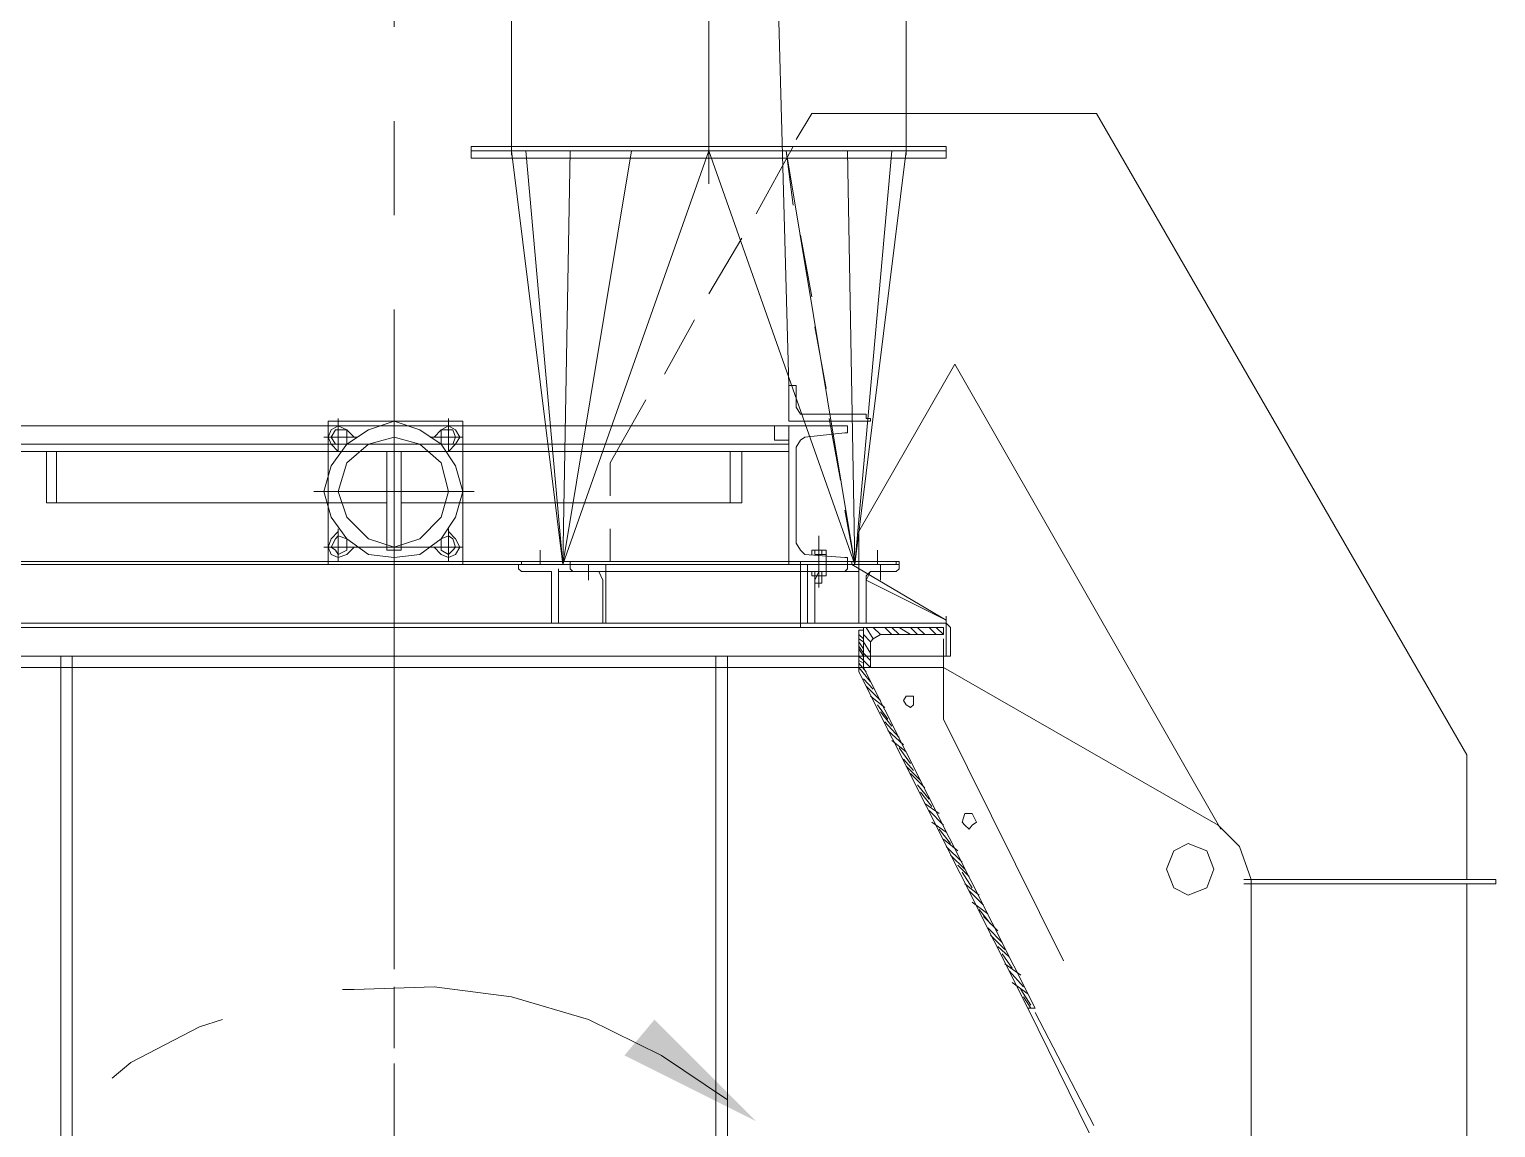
# Model space of a CAD drawing. Header units: millimetres. Extents: x 3220 to 226993, y 817 to 176024.
# Drawn here: x 199282 to 200765, y 137689 to 138799 of the extents above; entities that cross this region are included whole.
import ezdxf

# ---------------------------------------------------------------- set-up
doc = ezdxf.new("R2010")
doc.units = ezdxf.units.MM
doc.linetypes.add('AXES', pattern=[50.8, 31.75, -6.35, 6.35, -6.35])
doc.layers.add('Axe', color=1, linetype='AXES', lineweight=9)

# ---------------------------------------------------------------- blocks, each defined once
blk = doc.blocks.new('section b-c')
at = {"layer": 'Axe', "ltscale": 15}
blk.add_line((9000, -4000), (9000, 33323.9), dxfattribs=at)
blk = doc.blocks.new('ligne broyage L 2')
at = {"true_color": 0x000007}
blk.add_hatch(color=7, dxfattribs=at).paths.add_polyline_path([(263.3, 1592.7), (232.9, 1556.5), (366, 1490)])
at = {"color": 7, "linetype": 'Continuous', "lineweight": 5, "true_color": 0x000007}
for points in [[(517.9, 3315.6), (517.9, 2470.8), (517.9, 2470.8)], [(118.6, 2466.4), (118.6, 3299.6)], [(381.9, 2859.9), (399.3, 2233.5)], [(517.9, 2466.4), (517.9, 2533)], [(118.6, 2470.8), (170.7, 2052.7)], [(517.9, 2470.8), (118.6, 2470.8), (118.6, 2470.8)], [(170.7, 2052.7), (133.1, 2470.8), (133.1, 2470.8)], [(170.7, 2052.7), (240.1, 2470.8), (170.7, 2052.7), (177.9, 2470.8)], [(465.8, 2052.7), (318.2, 2470.8), (170.7, 2052.7)], [(366, 2407.1), (403.6, 2475.1), (403.6, 2475.1)], [(396.4, 2470.8), (403.6, 2415.8)], [(455.7, 2107.7), (465.8, 2052.7), (396.4, 2470.8)], [(503.4, 2470.8), (465.8, 2052.7), (458.6, 2470.8)], [(465.8, 2052.7), (517.9, 2470.8)], [(318.2, 2326.1), (351.5, 2382.5)], [(410.8, 2385.4), (422.4, 2323.2)], [(273.4, 2245.1), (303.8, 2300.1)], [(425.3, 2292.8), (436.9, 2230.6)], [(218.4, 2155.4), (254.6, 2219.1)], [(-66.5, 2197.4), (-66.5, 2052.7), (-66.5, 2052.7)], [(69.4, 2197.4), (-66.5, 2197.4), (-66.5, 2197.4)], [(69.4, 2197.4), (69.4, 2052.7), (69.4, 2052.7)], [(439.8, 2200.2), (451.3, 2138)], [(-63.6, 2174.2), (-66.5, 2181.4), (-63.6, 2188.7), (-56.4, 2193), (-47.7, 2188.7), (-40.5, 2181.4)], [(40.5, 2181.4), (47.7, 2188.7), (55, 2193), (62.2, 2188.7), (66.5, 2181.4), (62.2, 2174.2)], [(458.6, 2052.7), (399.3, 2052.7), (399.3, 2193)], [(399.3, 2193), (458.6, 2193), (458.6, 2193)], [(455.7, 2185.8), (415.2, 2181.4), (410.8, 2178.5), (406.5, 2171.3)], [(455.7, 2185.8), (458.6, 2185.8), (458.6, 2193)], [(-63.6, 2174.2), (-56.4, 2167), (-56.4, 2167)], [(62.2, 2174.2), (55, 2167), (55, 2167)], [(406.5, 2074.4), (406.5, 2171.3), (406.5, 2171.3)], [(218.4, 2122.1), (218.4, 2155.4), (218.4, 2155.4)], [(-47.7, 2062.8), (-56.4, 2059.9), (-63.6, 2062.8), (-66.5, 2070.1), (-63.6, 2078.7)], [(-63.6, 2078.7), (-56.4, 2086)], [(62.2, 2078.7), (66.5, 2070.1), (62.2, 2062.8), (55, 2059.9), (47.7, 2062.8)], [(62.2, 2078.7), (55, 2086)], [(218.4, 2055.6), (218.4, 2088.9), (218.4, 2088.9)], [(-47.7, 2062.8), (-40.5, 2070.1)], [(47.7, 2062.8), (40.5, 2070.1)], [(406.5, 2074.4), (410.8, 2067.2), (415.2, 2062.8)], [(455.7, 2059.9), (415.2, 2062.8)], [(422.4, 2062.8), (422.4, 2067.2)], [(422.4, 2067.2), (436.9, 2067.2), (436.9, 2067.2)], [(425.3, 2062.8), (425.3, 2067.2)], [(425.3, 2067.2), (432.5, 2067.2)], [(436.9, 2062.8), (425.3, 2062.8)], [(432.5, 2062.8), (432.5, 2067.2)], [(432.5, 2067.2), (436.9, 2067.2), (436.9, 2067.2)], [(436.9, 2062.8), (436.9, 2067.2)], [(69.4, 2052.7), (-66.5, 2052.7), (-66.5, 2052.7)], [(465.8, 2052.7), (170.7, 2052.7), (170.7, 2052.7)], [(458.6, 2055.6), (458.6, 2059.9), (455.7, 2059.9)], [(458.6, 2055.6), (458.6, 2052.7)], [(422.4, 2041.1), (422.4, 2045.5), (422.4, 2045.5)], [(425.3, 2045.5), (425.3, 2041.1), (422.4, 2041.1)], [(422.4, 2045.5), (425.3, 2045.5), (425.3, 2045.5)], [(432.5, 2045.5), (425.3, 2045.5), (436.9, 2045.5)], [(436.9, 2041.1), (425.3, 2041.1), (432.5, 2041.1)], [(425.3, 2033.9), (425.3, 2041.1), (425.3, 2041.1)], [(425.3, 2033.9), (425.3, 2041.1)], [(432.5, 2041.1), (432.5, 2045.5)], [(432.5, 2045.5), (436.9, 2045.5), (436.9, 2045.5)], [(436.9, 2041.1), (432.5, 2041.1), (432.5, 2041.1)], [(432.5, 2033.9), (432.5, 2041.1), (432.5, 2041.1)], [(432.5, 2033.9), (432.5, 2041.1)], [(436.9, 2041.1), (436.9, 2045.5)], [(-474.5, 1989), (474.5, 1989), (474.5, 1989)]]:
    blk.add_lwpolyline(points, dxfattribs=at)
at = {"color": 1, "linetype": 'Continuous', "lineweight": 5, "true_color": 0x000001}
for points in [[(318.2, 2760.1), (318.2, 2437.5), (318.2, 2437.5)], [(0, 2233.5), (0, 2052.7), (0, 2052.7)], [(-56.4, 2200.2), (-56.4, 2167), (-56.4, 2167)], [(0, 2207.5), (0, 2036.8)], [(55, 2200.2), (55, 2167)], [(-70.9, 2181.4), (-37.6, 2181.4)], [(36.2, 2181.4), (69.4, 2181.4)], [(-81, 2126.5), (81, 2126.5), (81, 2126.5)], [(69.4, 2126.5), (-66.5, 2126.5), (-66.5, 2126.5)], [(-56.4, 2088.9), (-56.4, 2055.6)], [(55, 2088.9), (55, 2055.6)], [(429.6, 2041.1), (429.6, 2081.6)], [(-70.9, 2070.1), (69.4, 2070.1), (69.4, 2070.1)], [(429.6, 2062.8), (429.6, 2029.6), (429.6, 2029.6)], [(429.6, 2036.8), (429.6, 2055.6)]]:
    blk.add_lwpolyline(points, dxfattribs=at)
at = {"color": 7, "linetype": 'Continuous', "lineweight": 15, "true_color": 0x000007}
for points in [[(406.5, 2482.3), (422.4, 2508.4), (422.4, 2508.4)], [(710.3, 2508.4), (422.4, 2508.4)], [(710.3, 2508.4), (1084.9, 1860.3), (1084.9, 1860.3)], [(470.1, 2055.6), (470.1, 2086), (567.1, 2255.2), (836.1, 1785.1)], [(399.3, 2233.5), (403.6, 2233.5)], [(481.7, 2197.4), (399.3, 2197.4), (399.3, 2233.5)], [(406.5, 2230.6), (406.5, 2233.5), (403.6, 2233.5)], [(406.5, 2230.6), (406.5, 2211.8)], [(406.5, 2211.8), (410.8, 2204.6), (415.2, 2204.6)], [(415.2, 2204.6), (477.4, 2204.6)], [(481.7, 2200.2), (477.4, 2200.2), (477.4, 2204.6)], [(481.7, 2197.4), (481.7, 2200.2)], [(399.3, 2193), (-400.7, 2193)], [(439.8, 2193), (406.5, 2193)], [(-400.7, 2174.2), (399.3, 2174.2)], [(-400.7, 2167), (399.3, 2167)], [(-334.2, 2167), (-377.6, 2167)], [(-351.5, 2114.9), (-341.4, 2114.9), (-341.4, 2167)], [(-351.5, 2167), (-351.5, 2114.9)], [(-7.2, 2167), (-7.2, 2067.2)], [(7.2, 2167), (7.2, 2067.2), (-7.2, 2067.2)], [(339.9, 2167), (339.9, 2114.9)], [(351.5, 2167), (351.5, 2114.9)], [(384.8, 2178.5), (399.3, 2178.5), (399.3, 2178.5)], [(-7.2, 2114.9), (-341.4, 2114.9)], [(7.2, 2114.9), (351.5, 2114.9), (351.5, 2114.9)], [(147.6, 2067.2), (147.6, 2052.7)], [(488.9, 2067.2), (488.9, 2052.7)], [(-462.9, 2055.6), (410.8, 2055.6)], [(-462.9, 2052.7), (125.9, 2052.7)], [(458.6, 2052.7), (-460, 2052.7), (-460, 2052.7)], [(510.6, 2052.7), (125.9, 2052.7)], [(125.9, 2052.7), (125.9, 2048.4), (128.7, 2045.5)], [(125.9, 2052.7), (510.6, 2052.7)], [(166.4, 2052.7), (458.6, 2052.7)], [(166.4, 2048.4), (166.4, 1993.4), (166.4, 1993.4)], [(170.7, 2052.7), (170.7, 2055.6)], [(510.6, 2055.6), (177.9, 2055.6)], [(177.9, 2052.7), (177.9, 2055.6), (177.9, 2055.6)], [(177.9, 2052.7), (177.9, 2048.4), (180.8, 2045.5)], [(177.9, 2052.7), (214.1, 2052.7), (214.1, 1993.4)], [(196.7, 2036.8), (196.7, 2052.7)], [(270.5, 2052.7), (470.1, 2052.7), (470.1, 2052.7)], [(458.6, 2052.7), (418.1, 2052.7), (418.1, 1993.4), (422.4, 1993.4)], [(458.6, 2052.7), (458.6, 2048.4), (455.7, 2045.5)], [(462.9, 2055.6), (462.9, 2052.7)], [(462.9, 2052.7), (462.9, 2055.6), (462.9, 2055.6)], [(510.6, 2055.6), (510.6, 2052.7), (462.9, 2052.7)], [(477.4, 2036.8), (558.4, 1996.3), (462.9, 2052.7)], [(462.9, 2052.7), (510.6, 2052.7)], [(465.8, 2052.7), (465.8, 2055.6)], [(510.6, 2052.7), (470.1, 2052.7), (470.1, 1993.4), (474.5, 1993.4)], [(470.1, 2048.4), (470.1, 1993.4)], [(491.8, 2036.8), (491.8, 2052.7)], [(510.6, 2052.7), (510.6, 2048.4), (507.7, 2045.5)], [(507.7, 2045.5), (510.6, 2048.4), (510.6, 2048.4)], [(510.6, 2048.4), (510.6, 2052.7)], [(159.1, 2041.1), (159.1, 2045.5), (128.7, 2045.5)], [(159.1, 1996.3), (159.1, 2041.1), (159.1, 2041.1)], [(166.4, 2045.5), (470.1, 2045.5)], [(199.6, 2045.5), (180.8, 2045.5), (180.8, 2045.5)], [(211.2, 1996.3), (211.2, 2036.8), (206.9, 2045.5), (199.6, 2045.5)], [(425.3, 1996.3), (425.3, 2036.8), (429.6, 2045.5), (436.9, 2045.5)], [(436.9, 2045.5), (455.7, 2045.5), (455.7, 2045.5)], [(484.6, 2045.5), (481.7, 2045.5), (477.4, 2041.1)], [(477.4, 1996.3), (477.4, 2036.8), (481.7, 2045.5), (488.9, 2045.5)], [(477.4, 1996.3), (477.4, 2041.1)], [(484.6, 2045.5), (507.7, 2045.5)], [(488.9, 2045.5), (507.7, 2045.5), (507.7, 2045.5)], [(558.4, 1993.4), (-559.8, 1993.4), (-559.8, 1993.4)], [(558.4, 1989), (558.4, 1960.1), (-559.8, 1960.1), (-559.8, 1989)], [(159.1, 1993.4), (159.1, 1996.3)], [(159.1, 1996.3), (159.1, 1993.4), (162, 1993.4)], [(211.2, 1996.3), (211.2, 1993.4), (214.1, 1993.4)], [(425.3, 1996.3), (425.3, 1993.4), (422.4, 1993.4)], [(474.5, 1993.4), (477.4, 1993.4), (477.4, 1996.3)], [(477.4, 1996.3), (477.4, 1993.4), (474.5, 1993.4)], [(474.5, 1989), (474.5, 1948.5), (481.7, 1948.5), (481.7, 1974.6)], [(491.8, 1981.8), (555.5, 1981.8), (555.5, 1989), (474.5, 1989)], [(477.4, 1993.4), (477.4, 1996.3)], [(484.6, 1977.5), (477.4, 1989)], [(491.8, 1981.8), (484.6, 1989)], [(503.4, 1981.8), (496.2, 1989)], [(510.6, 1981.8), (503.4, 1989)], [(522.2, 1981.8), (510.6, 1989)], [(529.4, 1981.8), (522.2, 1989)], [(536.7, 1981.8), (529.4, 1989)], [(548.3, 1981.8), (541, 1989)], [(555.5, 1981.8), (548.3, 1989)], [(558.4, 1996.3), (558.4, 2000.6)], [(558.4, 1993.4), (558.4, 1996.3), (558.4, 1996.3)], [(558.4, 1993.4), (558.4, 1996.3), (558.4, 1996.3)], [(558.4, 1993.4), (558.4, 1996.3)], [(558.4, 1989), (558.4, 1993.4), (558.4, 1993.4)], [(562.7, 1989), (558.4, 1993.4), (558.4, 1993.4)], [(562.7, 1989), (558.4, 1993.4), (558.4, 1993.4)], [(558.4, 1989), (558.4, 1960.1), (562.7, 1960.1)], [(562.7, 1960.1), (562.7, 1989)], [(474.5, 1981.8), (474.5, 1986.2), (470.1, 1986.2), (470.1, 1944.2), (640.8, 1604.3), (648.1, 1604.3), (474.5, 1948.5), (474.5, 1986.2)], [(474.5, 1977.5), (470.1, 1981.8)], [(474.5, 1974.6), (470.1, 1977.5)], [(474.5, 1967.3), (470.1, 1974.6)], [(481.7, 1974.6), (474.5, 1981.8)], [(481.7, 1963), (474.5, 1974.6)], [(491.8, 1981.8), (484.6, 1977.5), (481.7, 1974.6)], [(555.5, 1977.5), (555.5, 1896.5)], [(-325.5, 1960.1), (-325.5, 1948.5), (-337.1, 1948.5), (-337.1, 1960.1)], [(337.1, 1960.1), (337.1, 1948.5), (325.5, 1948.5), (325.5, 1960.1)], [(474.5, 1963), (470.1, 1970.2)], [(474.5, 1960.1), (470.1, 1967.3)], [(474.5, 1955.8), (470.1, 1960.1)], [(481.7, 1955.8), (474.5, 1963)], [(555.5, 1960.1), (555.5, 1948.5), (555.5, 1948.5)], [(558.4, 1960.1), (562.7, 1960.1), (562.7, 1960.1)], [(562.7, 1960.1), (562.7, 1963), (562.7, 1963)], [(-337.1, 1948.5), (-555.5, 1948.5)], [(-337.1, 1440.8), (-337.1, 1948.5)], [(325.5, 1948.5), (-325.5, 1948.5)], [(-325.5, 1452.4), (-325.5, 1948.5)], [(325.5, 1452.4), (325.5, 1948.5)], [(555.5, 1948.5), (337.1, 1948.5)], [(337.1, 1452.4), (337.1, 1948.5), (337.1, 1948.5)], [(474.5, 1952.9), (470.1, 1955.8)], [(477.4, 1944.2), (470.1, 1952.9)], [(481.7, 1934.1), (470.1, 1948.5)], [(640.8, 1604.3), (470.1, 1944.2)], [(481.7, 1948.5), (474.5, 1955.8)], [(648.1, 1604.3), (474.5, 1948.5)], [(833.2, 1789.4), (555.5, 1948.5)], [(484.6, 1926.8), (474.5, 1937)], [(491.8, 1915.3), (477.4, 1929.7)], [(496.2, 1908), (481.7, 1919.6)], [(499.1, 1896.5), (488.9, 1910.9)], [(503.4, 1889.2), (491.8, 1903.7)], [(510.6, 1877.7), (496.2, 1893.6)], [(515, 1870.4), (499.1, 1884.9)], [(555.5, 1896.5), (677, 1652), (677, 1652)], [(517.9, 1863.2), (503.4, 1874.8)], [(522.2, 1851.6), (510.6, 1867.5)], [(525.1, 1844.4), (515, 1856)], [(1084.9, 1734.4), (1084.9, 1860.3), (1084.9, 1860.3)], [(532.3, 1834.3), (517.9, 1848.7)], [(536.7, 1827), (522.2, 1841.5)], [(541, 1815.5), (529.4, 1829.9)], [(543.9, 1808.2), (532.3, 1822.7)], [(551.1, 1801), (536.7, 1811.1)], [(555.5, 1789.4), (541, 1803.9)], [(558.4, 1782.2), (543.9, 1792.3)], [(562.7, 1770.6), (551.1, 1785.1)], [(866.5, 1734.4), (854.9, 1767.7), (833.2, 1789.4)], [(570, 1763.4), (555.5, 1775)], [(574.3, 1751.8), (558.4, 1767.7)], [(577.2, 1744.6), (562.7, 1759)], [(581.5, 1737.3), (570, 1748.9)], [(584.4, 1725.8), (574.3, 1741.7)], [(591.7, 1718.5), (577.2, 1730.1)], [(596, 1708.4), (581.5, 1722.9)], [(1113.9, 1734.4), (859.3, 1734.4), (1032.9, 1734.4)], [(859.3, 1730.1), (1113.9, 1730.1)], [(859.3, 1730.1), (1113.9, 1730.1), (1113.9, 1730.1)], [(859.3, 1730.1), (1113.9, 1730.1), (1113.9, 1730.1)], [(866.5, 925.8), (866.5, 1734.4), (866.5, 1734.4)], [(1084.9, 1730.1), (1084.9, 704.5)], [(1113.9, 1730.1), (1113.9, 1734.4)], [(600.3, 1699.7), (584.4, 1711.3)], [(603.2, 1689.6), (591.7, 1704.1)], [(610.5, 1682.4), (596, 1696.8)], [(614.8, 1670.8), (600.3, 1685.3)], [(617.7, 1663.6), (603.2, 1678)], [(622, 1656.3), (610.5, 1666.5)], [(624.9, 1644.8), (614.8, 1659.2)], [(633.6, 1637.5), (617.7, 1649.1)], [(636.5, 1626), (622, 1641.9)], [(337.1, 1511.7), (270.5, 1556.5), (196.7, 1592.7), (118.6, 1615.8), (40.5, 1626), (-40.5, 1623.1), (-52.1, 1623.1)], [(640.8, 1618.7), (624.9, 1630.3)], [(643.7, 1607.2), (633.6, 1623.1)], [(640.8, 1604.3), (643.7, 1604.3), (636.5, 1615.8)], [(640.8, 1604.3), (703, 1478.4)], [(-173.6, 1592.7), (-196.7, 1585.5), (-266.2, 1549.3), (-285, 1533.4)], [(648.1, 1599.9), (707.4, 1485.6)]]:
    blk.add_lwpolyline(points, dxfattribs=at)
at = {"color": 7, "linetype": 'Continuous', "lineweight": 5, "true_color": 0x000007}
for points in [[(558.4, 2470.8), (558.4, 2475.1), (78.1, 2475.1), (78.1, 2470.8)], [(558.4, 2463.5), (558.4, 2470.8), (78.1, 2470.8), (78.1, 2463.5)], [(-70.9, 2126.5), (-63.6, 2152.5), (-47.7, 2174.2), (-26, 2188.7), (0, 2197.4), (26, 2188.7), (47.7, 2174.2), (62.2, 2152.5), (69.4, 2126.5), (62.2, 2100.4), (47.7, 2078.7), (26, 2062.8), (0, 2059.9), (-26, 2062.8), (-47.7, 2078.7), (-63.6, 2100.4)], [(-63.6, 2181.4), (-59.3, 2188.7), (-47.7, 2188.7), (-47.7, 2174.2), (-59.3, 2174.2)], [(-56.4, 2126.5), (-47.7, 2155.4), (-26, 2174.2), (0, 2181.4), (26, 2174.2), (47.7, 2155.4), (55, 2126.5), (47.7, 2100.4), (26, 2078.7), (0, 2070.1), (-26, 2078.7), (-47.7, 2100.4)], [(47.7, 2181.4), (47.7, 2188.7), (59.3, 2188.7), (62.2, 2181.4), (59.3, 2174.2), (47.7, 2174.2)], [(-63.6, 2070.1), (-59.3, 2078.7), (-56.4, 2081.6), (-47.7, 2078.7), (-47.7, 2067.2), (-56.4, 2062.8), (-59.3, 2067.2)], [(47.7, 2070.1), (47.7, 2078.7), (55, 2081.6), (59.3, 2078.7), (62.2, 2070.1), (59.3, 2067.2), (55, 2062.8), (47.7, 2067.2)], [(432.5, 2033.9), (425.3, 2033.9)]]:
    blk.add_lwpolyline(points, close=True, dxfattribs=at)
at = {"color": 7, "linetype": 'Continuous', "lineweight": 15, "true_color": 0x000007}
for points in [[(384.8, 2193), (384.8, 2178.5)], [(170.7, 2052.7), (170.7, 2055.6), (128.7, 2055.6), (128.7, 2052.7)], [(507.7, 2052.7), (507.7, 2055.6), (470.1, 2055.6), (470.1, 2052.7)], [(558.4, 1993.4), (558.4, 1989)], [(525.1, 1915.3), (525.1, 1919.6), (517.9, 1919.6), (515, 1915.3), (517.9, 1910.9), (522.2, 1908), (525.1, 1910.9)], [(588.8, 1792.3), (584.4, 1801), (577.2, 1801), (574.3, 1792.3), (577.2, 1789.4), (581.5, 1785.1), (584.4, 1789.4)], [(828.9, 1744.6), (821.7, 1763.4), (802.9, 1770.6), (788.4, 1763.4), (781.2, 1744.6), (788.4, 1725.8), (802.9, 1718.5), (821.7, 1725.8)], [(1084.9, 1730.1), (1113.9, 1730.1)]]:
    blk.add_lwpolyline(points, close=True, dxfattribs=at)
at = {"color": 5, "linetype": 'Continuous', "lineweight": 5, "true_color": 0x000005}
for points in [[(436.9, 2062.8), (436.9, 2041.1), (436.9, 2041.1)], [(0, 2055.6), (0, 1689.6)], [(436.9, 2059.9), (436.9, 2041.1), (436.9, 2041.1)], [(0, 1626), (0, 1563.8)], [(0, 1500.1), (0, 1126.9)]]:
    blk.add_lwpolyline(points, dxfattribs=at)
blk.add_lwpolyline([(462.9, 2055.6), (410.8, 2055.6), (410.8, 1989), (410.8, 2052.7), (462.9, 2052.7)], close=True, dxfattribs=at)
blk.add_lwpolyline([(462.9, 2055.6), (410.8, 2055.6), (410.8, 1989), (410.8, 2052.7), (462.9, 2052.7)], close=True, dxfattribs=at)

msp = doc.modelspace()

# ---------------------------------------------------------------- block references
at = {"color": 2}
msp.add_blockref('section b-c', (190650.8, 135943.7), dxfattribs=at)
msp.add_blockref('ligne broyage L 2', (199650.8, 136205.5))

doc.saveas('drawing.dxf')
